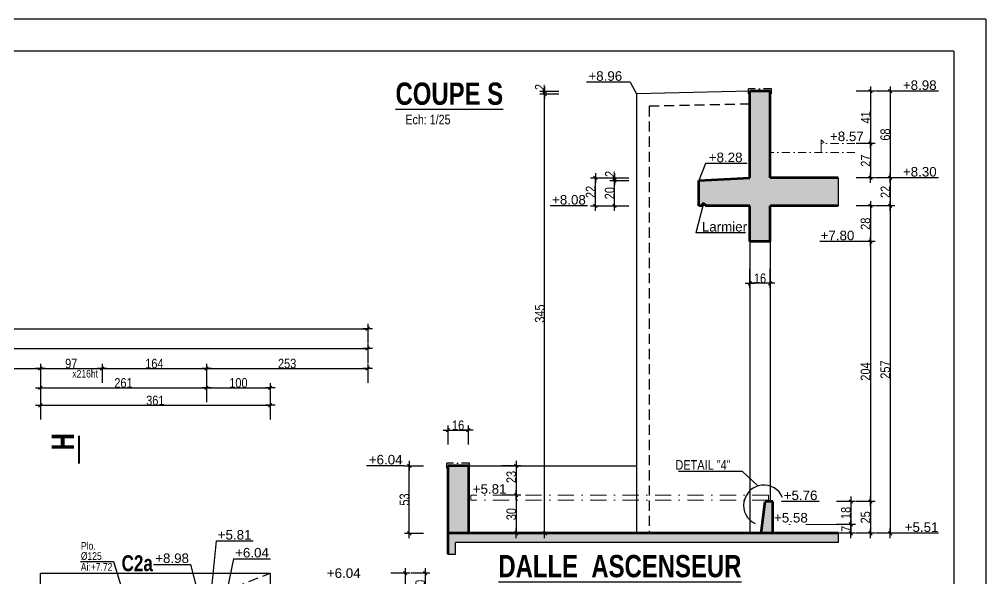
# Model space of a CAD drawing. Header units: millimetres. Extents: x 7120 to 15038, y -9128 to -4928.
# Drawn here: x 13521 to 15038, y -5806 to -4928 of the extents above; entities that cross this region are included whole.
import ezdxf
from ezdxf.enums import TextEntityAlignment as Align

# ---------------------------------------------------------------- set-up
doc = ezdxf.new("R2010")
doc.units = ezdxf.units.MM
for name, pattern in [('CACHE2', [4.7625, 3.175, -1.5875]), ('TIRETPT2', [12.7, 6.35, -3.175, 0, -3.175]), ('TIRETPTX2', [50.8, 25.4, -12.7, 0, -12.7])]:
    doc.linetypes.add(name, pattern=pattern)
for name, color, linetype in [('01_Cad_2', 5, 'Continuous'), ('01_cote_gen', 4, 'Continuous'), ('01_linteaux', 2, 'Continuous'), ('01_poch_BN', 9, 'Continuous'), ('01_resv', 32, 'Continuous'), ('01_texte', 230, 'Continuous'), ('AA_COTES', 2, 'Continuous')]:
    doc.layers.add(name, color=color, linetype=linetype)
doc.layers.add('01_murs_coup', color=5, linetype='Continuous', lineweight=60)
doc.layers.add('01_tram_axes', color=2, linetype='TIRETPTX2', lineweight=9)
doc.styles.add('ARIAL', font='arial.ttf')
doc.styles.add('Arial Narrow', font='ARIALN.TTF')
doc.styles.add('impact', font='impact.ttf')
doc.styles.add('MATTE_TXT', font='arial.ttf')
doc.styles.add('STYLE2', font='ARIALN.TTF')
doc.dimstyles.new('JB25', dxfattribs={"dimscale": 0.1, "dimtxt": 150, "dimasz": 15, "dimexe": 0.1, "dimexo": 0.1, "dimgap": 0.09, "dimtad": 1, "dimdec": 1, "dimlfac": 0.5, "dimdsep": 46, "dimtxsty": 'STYLE2', "dimblk1": 'BOND_G', "dimblk2": 'BOND_D', "dimsah": 1, "dimcen": 1.5, "dimdle": 0.01, "dimse1": 1, "dimse2": 1, "dimclrd": 4, "dimclre": 2, "dimclrt": 6, "dimazin": 2, "dimtfac": 2.333333, "dimtdec": 1, "dimtix": 1, "dimtmove": 2, "dimatfit": 3, "dimldrblk": 'BOND_G', "dimfxl": 1, "dimtolj": 1, "dimtzin": 0, "dimarcsym": 0})
doc.dimstyles.new('JB50', dxfattribs={"dimscale": 0.1, "dimtxt": 150, "dimasz": 15, "dimexe": 0.1, "dimexo": 0.1, "dimgap": 0.09, "dimtad": 1, "dimdec": 1, "dimdsep": 46, "dimtxsty": 'STYLE2', "dimblk1": 'BOND_G', "dimblk2": 'BOND_D', "dimsah": 1, "dimcen": 1.5, "dimdle": 0.01, "dimse1": 1, "dimse2": 1, "dimclrd": 4, "dimclre": 2, "dimclrt": 6, "dimazin": 2, "dimtfac": 2.333333, "dimtdec": 1, "dimtix": 1, "dimtmove": 2, "dimatfit": 3, "dimldrblk": 'BOND_G', "dimfxl": 1, "dimtolj": 1, "dimtzin": 0, "dimarcsym": 0})

# ---------------------------------------------------------------- blocks, each defined once
blk = doc.blocks.new('BOND_G')
at = {"layer": 'AA_COTES', "color": 0}
for p, q in [((0, -5), (0, 15)), ((5, 0), (-5, 0)), ((1.8, 1.8), (-1.8, -1.8))]:
    blk.add_line(p, q, dxfattribs=at)
blk = doc.blocks.new('BOND_D')
at = {"layer": 'AA_COTES', "color": 0}
for p, q in [((5, 0), (-5, 0)), ((-1.8, -1.8), (1.8, 1.8)), ((0, 5), (0, -15))]:
    blk.add_line(p, q, dxfattribs=at)
blk = doc.blocks.new('*D90')
at = {"layer": '01_cote_gen', "color": 4, "lineweight": -2, "transparency": 16777216}
blk.add_line((11518.1, -5413.3), (14066.1, -5413.3), dxfattribs=at)
at = {"layer": 'DEFPOINTS', "color": 0}
for p in [(11516.6, -5391.2), (14067.6, -5413.3), (14067.6, -5467)]:
    blk.add_point(p, dxfattribs=at)
at = {"layer": '01_cote_gen', "color": 4, "lineweight": -2, "transparency": 16777216, "xscale": 1.5, "yscale": 1.5, "zscale": 1.5, "rotation": 180}
blk.add_blockref('BOND_G', (11516.6, -5413.3), dxfattribs=at)
at = {"layer": '01_cote_gen', "color": 4, "lineweight": -2, "transparency": 16777216, "xscale": 1.5, "yscale": 1.5, "zscale": 1.5}
blk.add_blockref('BOND_D', (14067.6, -5413.3), dxfattribs=at)
at = {"layer": '01_cote_gen', "color": 6, "transparency": 16777216, "insert": (12792.1, -5405.6), "char_height": 15, "attachment_point": 5, "style": 'STYLE2'}
blk.add_mtext('\\A1;2551', dxfattribs=at)
blk = doc.blocks.new('*D96')
at = {"layer": '01_cote_gen', "color": 4, "lineweight": -2, "transparency": 16777216}
blk.add_line((13394.1, -5475.8), (13552.1, -5475.8), dxfattribs=at)
at = {"layer": 'DEFPOINTS', "color": 0}
for p in [(13553.6, -5475.8), (13392.6, -5498.3), (13553.6, -5498.3)]:
    blk.add_point(p, dxfattribs=at)
at = {"layer": '01_cote_gen', "color": 4, "lineweight": -2, "transparency": 16777216, "xscale": 1.5, "yscale": 1.5, "zscale": 1.5, "rotation": 180}
blk.add_blockref('BOND_G', (13392.6, -5475.8), dxfattribs=at)
at = {"layer": '01_cote_gen', "color": 4, "lineweight": -2, "transparency": 16777216, "xscale": 1.5, "yscale": 1.5, "zscale": 1.5}
blk.add_blockref('BOND_D', (13553.6, -5475.8), dxfattribs=at)
at = {"layer": '01_cote_gen', "color": 6, "transparency": 16777216, "insert": (13473.1, -5468.1), "char_height": 15, "attachment_point": 5, "style": 'STYLE2'}
blk.add_mtext('\\A1;161', dxfattribs=at)
blk = doc.blocks.new('*D97')
at = {"layer": '01_cote_gen', "color": 4, "lineweight": -2, "transparency": 16777216}
blk.add_line((13555.1, -5475.8), (13649.1, -5475.8), dxfattribs=at)
at = {"layer": 'DEFPOINTS', "color": 0}
for p in [(13650.6, -5475.8), (13553.6, -5483.3), (13650.6, -5483.3)]:
    blk.add_point(p, dxfattribs=at)
at = {"layer": '01_cote_gen', "color": 4, "lineweight": -2, "transparency": 16777216, "xscale": 1.5, "yscale": 1.5, "zscale": 1.5, "rotation": 180}
blk.add_blockref('BOND_G', (13553.6, -5475.8), dxfattribs=at)
at = {"layer": '01_cote_gen', "color": 4, "lineweight": -2, "transparency": 16777216, "xscale": 1.5, "yscale": 1.5, "zscale": 1.5}
blk.add_blockref('BOND_D', (13650.6, -5475.8), dxfattribs=at)
at = {"layer": '01_cote_gen', "color": 6, "transparency": 16777216, "insert": (13602.1, -5468.1), "char_height": 15, "attachment_point": 5, "style": 'STYLE2'}
blk.add_mtext('\\A1;97', dxfattribs=at)
blk = doc.blocks.new('*D205')
at = {"layer": '01_cote_gen', "color": 4, "lineweight": -2, "transparency": 16777216}
blk.add_line((13652.1, -5475.8), (13813.1, -5475.8), dxfattribs=at)
at = {"layer": 'DEFPOINTS', "color": 0}
for p in [(13814.6, -5475.8), (13650.6, -5868.2), (13814.6, -6467.2)]:
    blk.add_point(p, dxfattribs=at)
at = {"layer": '01_cote_gen', "color": 4, "lineweight": -2, "transparency": 16777216, "xscale": 1.5, "yscale": 1.5, "zscale": 1.5, "rotation": 180}
blk.add_blockref('BOND_G', (13650.6, -5475.8), dxfattribs=at)
at = {"layer": '01_cote_gen', "color": 4, "lineweight": -2, "transparency": 16777216, "xscale": 1.5, "yscale": 1.5, "zscale": 1.5}
blk.add_blockref('BOND_D', (13814.6, -5475.8), dxfattribs=at)
at = {"layer": '01_cote_gen', "color": 6, "transparency": 16777216, "insert": (13732.6, -5468.1), "char_height": 15, "attachment_point": 5, "style": 'STYLE2'}
blk.add_mtext('\\A1;164', dxfattribs=at)
blk = doc.blocks.new('*D206')
at = {"layer": '01_cote_gen', "color": 4, "lineweight": -2, "transparency": 16777216}
blk.add_line((13816.1, -5475.8), (14066.1, -5475.8), dxfattribs=at)
at = {"layer": 'DEFPOINTS', "color": 0}
for p in [(14067.6, -5467), (14067.6, -5475.8), (13814.6, -5498.3)]:
    blk.add_point(p, dxfattribs=at)
at = {"layer": '01_cote_gen', "color": 4, "lineweight": -2, "transparency": 16777216, "xscale": 1.5, "yscale": 1.5, "zscale": 1.5, "rotation": 180}
blk.add_blockref('BOND_G', (13814.6, -5475.8), dxfattribs=at)
at = {"layer": '01_cote_gen', "color": 4, "lineweight": -2, "transparency": 16777216, "xscale": 1.5, "yscale": 1.5, "zscale": 1.5}
blk.add_blockref('BOND_D', (14067.6, -5475.8), dxfattribs=at)
at = {"layer": '01_cote_gen', "color": 6, "transparency": 16777216, "insert": (13941.1, -5468.1), "char_height": 15, "attachment_point": 5, "style": 'STYLE2'}
blk.add_mtext('\\A1;253', dxfattribs=at)
blk = doc.blocks.new('*D250')
at = {"layer": '01_cote_gen', "color": 4, "lineweight": -2, "transparency": 16777216}
blk.add_line((14157.7, -5798.5), (14157.7, -5835.5), dxfattribs=at)
at = {"layer": 'DEFPOINTS', "color": 0}
for p in [(13914.6, -5797), (13914.6, -5837), (14157.7, -5837)]:
    blk.add_point(p, dxfattribs=at)
at = {"layer": '01_cote_gen', "color": 4, "lineweight": -2, "transparency": 16777216, "xscale": 1.5, "yscale": 1.5, "zscale": 1.5}
for name, p, rotation in [('BOND_G', (14157.7, -5797), 90), ('BOND_D', (14157.7, -5837), 270)]:
    blk.add_blockref(name, p, dxfattribs=dict(at, rotation=rotation))
at = {"layer": '01_cote_gen', "color": 6, "transparency": 16777216, "insert": (14150, -5817), "char_height": 15, "attachment_point": 5, "rotation": 90, "style": 'STYLE2'}
blk.add_mtext('\\A1;40', dxfattribs=at)
blk = doc.blocks.new('*D251')
at = {"layer": '01_cote_gen', "color": 4, "lineweight": -2, "transparency": 16777216}
blk.add_line((14126.4, -5798.5), (14126.4, -6434.5), dxfattribs=at)
at = {"layer": 'DEFPOINTS', "color": 0}
for p in [(13914.6, -5797), (13914.6, -6436), (14126.4, -6436)]:
    blk.add_point(p, dxfattribs=at)
at = {"layer": '01_cote_gen', "color": 4, "lineweight": -2, "transparency": 16777216, "xscale": 1.5, "yscale": 1.5, "zscale": 1.5}
for name, p, rotation in [('BOND_G', (14126.4, -5797), 90), ('BOND_D', (14126.4, -6436), 270)]:
    blk.add_blockref(name, p, dxfattribs=dict(at, rotation=rotation))
at = {"layer": '01_cote_gen', "color": 6, "transparency": 16777216, "insert": (14118.7, -6116.5), "char_height": 15, "attachment_point": 5, "rotation": 90, "style": 'STYLE2'}
blk.add_mtext('\\A1;639', dxfattribs=at)
blk = doc.blocks.new('*D258')
at = {"layer": '01_cote_gen', "color": 4, "lineweight": -2, "transparency": 16777216}
blk.add_line((11172.1, -5444.3), (14066.1, -5444.3), dxfattribs=at)
at = {"layer": 'DEFPOINTS', "color": 0}
for p in [(14067.6, -5444.3), (14067.6, -5444.3), (11170.6, -5460.4)]:
    blk.add_point(p, dxfattribs=at)
at = {"layer": '01_cote_gen', "color": 4, "lineweight": -2, "transparency": 16777216, "xscale": 1.5, "yscale": 1.5, "zscale": 1.5, "rotation": 180}
blk.add_blockref('BOND_G', (11170.6, -5444.3), dxfattribs=at)
at = {"layer": '01_cote_gen', "color": 4, "lineweight": -2, "transparency": 16777216, "xscale": 1.5, "yscale": 1.5, "zscale": 1.5}
blk.add_blockref('BOND_D', (14067.6, -5444.3), dxfattribs=at)
at = {"layer": '01_cote_gen', "color": 6, "transparency": 16777216, "insert": (12619.1, -5436.7), "char_height": 15, "attachment_point": 5, "style": 'STYLE2'}
blk.add_mtext('\\A1;2897', dxfattribs=at)
blk = doc.blocks.new('*D259')
at = {"layer": '01_cote_gen', "color": 4, "lineweight": -2, "transparency": 16777216}
blk.add_line((13816.1, -5506.2), (13913.1, -5506.2), dxfattribs=at)
at = {"layer": 'DEFPOINTS', "color": 0}
for p in [(13914.6, -5506.2), (13914.6, -5797), (13814.6, -5837)]:
    blk.add_point(p, dxfattribs=at)
at = {"layer": '01_cote_gen', "color": 4, "lineweight": -2, "transparency": 16777216, "xscale": 1.5, "yscale": 1.5, "zscale": 1.5, "rotation": 180}
blk.add_blockref('BOND_G', (13814.6, -5506.2), dxfattribs=at)
at = {"layer": '01_cote_gen', "color": 4, "lineweight": -2, "transparency": 16777216, "xscale": 1.5, "yscale": 1.5, "zscale": 1.5}
blk.add_blockref('BOND_D', (13914.6, -5506.2), dxfattribs=at)
at = {"layer": '01_cote_gen', "color": 6, "transparency": 16777216, "insert": (13864.6, -5498.5), "char_height": 15, "attachment_point": 5, "style": 'STYLE2'}
blk.add_mtext('\\A1;100', dxfattribs=at)
blk = doc.blocks.new('*D260')
at = {"layer": '01_cote_gen', "color": 4, "lineweight": -2, "transparency": 16777216}
blk.add_line((13555.1, -5506.2), (13813.1, -5506.2), dxfattribs=at)
at = {"layer": 'DEFPOINTS', "color": 0}
for p in [(13814.6, -5506.2), (13553.6, -5797), (13814.6, -5837)]:
    blk.add_point(p, dxfattribs=at)
at = {"layer": '01_cote_gen', "color": 4, "lineweight": -2, "transparency": 16777216, "xscale": 1.5, "yscale": 1.5, "zscale": 1.5, "rotation": 180}
blk.add_blockref('BOND_G', (13553.6, -5506.2), dxfattribs=at)
at = {"layer": '01_cote_gen', "color": 4, "lineweight": -2, "transparency": 16777216, "xscale": 1.5, "yscale": 1.5, "zscale": 1.5}
blk.add_blockref('BOND_D', (13814.6, -5506.2), dxfattribs=at)
at = {"layer": '01_cote_gen', "color": 6, "transparency": 16777216, "insert": (13684.1, -5498.5), "char_height": 15, "attachment_point": 5, "style": 'STYLE2'}
blk.add_mtext('\\A1;261', dxfattribs=at)
blk = doc.blocks.new('*D261')
at = {"layer": '01_cote_gen', "color": 4, "lineweight": -2, "transparency": 16777216}
blk.add_line((13555.1, -5533.6), (13913.1, -5533.6), dxfattribs=at)
at = {"layer": 'DEFPOINTS', "color": 0}
for p in [(13553.6, -5528.7), (13914.6, -5528.7), (13914.6, -5533.6)]:
    blk.add_point(p, dxfattribs=at)
at = {"layer": '01_cote_gen', "color": 4, "lineweight": -2, "transparency": 16777216, "xscale": 1.5, "yscale": 1.5, "zscale": 1.5, "rotation": 180}
blk.add_blockref('BOND_G', (13553.6, -5533.6), dxfattribs=at)
at = {"layer": '01_cote_gen', "color": 4, "lineweight": -2, "transparency": 16777216, "xscale": 1.5, "yscale": 1.5, "zscale": 1.5}
blk.add_blockref('BOND_D', (13914.6, -5533.6), dxfattribs=at)
at = {"layer": '01_cote_gen', "color": 6, "transparency": 16777216, "insert": (13734.1, -5526), "char_height": 15, "attachment_point": 5, "style": 'STYLE2'}
blk.add_mtext('\\A1;361', dxfattribs=at)
blk = doc.blocks.new('*D498')
at = {"layer": '01_cote_gen', "color": 4, "lineweight": -2, "transparency": 16777216}
blk.add_line((14698.1, -5342), (14669.1, -5342), dxfattribs=at)
at = {"layer": 'DEFPOINTS', "color": 0}
for p in [(14667.6, -5342), (14667.6, -5347.9), (14699.6, -5347.9)]:
    blk.add_point(p, dxfattribs=at)
at = {"layer": '01_cote_gen', "color": 4, "lineweight": -2, "transparency": 16777216, "xscale": 1.5, "yscale": 1.5, "zscale": 1.5, "rotation": 180}
blk.add_blockref('BOND_D', (14667.6, -5342), dxfattribs=at)
at = {"layer": '01_cote_gen', "color": 4, "lineweight": -2, "transparency": 16777216, "xscale": 1.5, "yscale": 1.5, "zscale": 1.5}
blk.add_blockref('BOND_G', (14699.6, -5342), dxfattribs=at)
at = {"layer": '01_cote_gen', "color": 6, "transparency": 16777216, "insert": (14683.6, -5334.3), "char_height": 15, "attachment_point": 5, "style": 'STYLE2'}
blk.add_mtext('\\A1;16', dxfattribs=at)
blk = doc.blocks.new('*D492')
at = {"layer": '01_cote_gen', "color": 4, "lineweight": -2, "transparency": 16777216}
blk.add_line((14425.1, -5219), (14425.1, -5178), dxfattribs=at)
at = {"layer": 'DEFPOINTS', "color": 0}
for p in [(14425.1, -5176.5), (14539.5, -5176.5), (14539.5, -5220.5)]:
    blk.add_point(p, dxfattribs=at)
at = {"layer": '01_cote_gen', "color": 4, "lineweight": -2, "transparency": 16777216, "xscale": 1.5, "yscale": 1.5, "zscale": 1.5}
for name, p, rotation in [('BOND_D', (14425.1, -5176.5), 90), ('BOND_G', (14425.1, -5220.5), 270)]:
    blk.add_blockref(name, p, dxfattribs=dict(at, rotation=rotation))
at = {"layer": '01_cote_gen', "color": 6, "transparency": 16777216, "insert": (14417.6, -5198.5), "char_height": 15, "attachment_point": 5, "rotation": 90, "style": 'STYLE2'}
blk.add_mtext('\\A1;22', dxfattribs=at)
blk = doc.blocks.new('*D493')
at = {"layer": '01_cote_gen', "color": 4, "lineweight": -2, "transparency": 16777216}
blk.add_line((14455.3, -5219), (14455.3, -5182), dxfattribs=at)
at = {"layer": 'DEFPOINTS', "color": 0}
for p in [(14455.3, -5180.5), (14495, -5180.5), (14495, -5220.5)]:
    blk.add_point(p, dxfattribs=at)
at = {"layer": '01_cote_gen', "color": 4, "lineweight": -2, "transparency": 16777216, "xscale": 1.5, "yscale": 1.5, "zscale": 1.5}
for name, p, rotation in [('BOND_D', (14455.3, -5180.5), 90), ('BOND_G', (14455.3, -5220.5), 270)]:
    blk.add_blockref(name, p, dxfattribs=dict(at, rotation=rotation))
at = {"layer": '01_cote_gen', "color": 6, "transparency": 16777216, "insert": (14447.6, -5200.5), "char_height": 15, "attachment_point": 5, "rotation": 90, "style": 'STYLE2'}
blk.add_mtext('\\A1;20', dxfattribs=at)
blk = doc.blocks.new('*D505')
at = {"layer": '01_cote_gen', "color": 4, "lineweight": -2, "transparency": 16777216}
blk.add_line((14455.3, -5179), (14455.3, -5178), dxfattribs=at)
at = {"layer": 'DEFPOINTS', "color": 0}
for p in [(14455.3, -5176.5), (14490.3, -5180.5), (14534.8, -5176.5)]:
    blk.add_point(p, dxfattribs=at)
at = {"layer": '01_cote_gen', "color": 4, "lineweight": -2, "transparency": 16777216, "xscale": 1.5, "yscale": 1.5, "zscale": 1.5}
for name, p, rotation in [('BOND_D', (14455.3, -5176.5), 90), ('BOND_G', (14455.3, -5180.5), 270)]:
    blk.add_blockref(name, p, dxfattribs=dict(at, rotation=rotation))
at = {"layer": '01_cote_gen', "color": 6, "transparency": 16777216, "insert": (14447.7, -5170.2), "char_height": 15, "attachment_point": 5, "rotation": 90, "style": 'STYLE2'}
blk.add_mtext('\\A1;2', dxfattribs=at)
blk = doc.blocks.new('*D506')
at = {"layer": '01_cote_gen', "color": 4, "lineweight": -2, "transparency": 16777216}
blk.add_line((14195.1, -5572.7), (14224.1, -5572.7), dxfattribs=at)
at = {"layer": 'DEFPOINTS', "color": 0}
for p in [(14225.6, -5572.7), (14193.6, -5628.5), (14225.6, -5628.5)]:
    blk.add_point(p, dxfattribs=at)
at = {"layer": '01_cote_gen', "color": 4, "lineweight": -2, "transparency": 16777216, "xscale": 1.5, "yscale": 1.5, "zscale": 1.5, "rotation": 180}
blk.add_blockref('BOND_G', (14193.6, -5572.7), dxfattribs=at)
at = {"layer": '01_cote_gen', "color": 4, "lineweight": -2, "transparency": 16777216, "xscale": 1.5, "yscale": 1.5, "zscale": 1.5}
blk.add_blockref('BOND_D', (14225.6, -5572.7), dxfattribs=at)
at = {"layer": '01_cote_gen', "color": 6, "transparency": 16777216, "insert": (14209.6, -5565), "char_height": 15, "attachment_point": 5, "style": 'STYLE2'}
blk.add_mtext('\\A1;16', dxfattribs=at)
blk = doc.blocks.new('*D507')
at = {"layer": '01_cote_gen', "color": 4, "lineweight": -2, "transparency": 16777216}
blk.add_line((14132.9, -5733), (14132.9, -5630), dxfattribs=at)
at = {"layer": 'DEFPOINTS', "color": 0}
for p in [(14132.9, -5628.5), (14202.3, -5628.5), (14193.6, -5734.5)]:
    blk.add_point(p, dxfattribs=at)
at = {"layer": '01_cote_gen', "color": 4, "lineweight": -2, "transparency": 16777216, "xscale": 1.5, "yscale": 1.5, "zscale": 1.5}
for name, p, rotation in [('BOND_D', (14132.9, -5628.5), 90), ('BOND_G', (14132.9, -5734.5), 270)]:
    blk.add_blockref(name, p, dxfattribs=dict(at, rotation=rotation))
at = {"layer": '01_cote_gen', "color": 6, "transparency": 16777216, "insert": (14125.3, -5681.5), "char_height": 15, "attachment_point": 5, "rotation": 90, "style": 'STYLE2'}
blk.add_mtext('\\A1;53', dxfattribs=at)
blk = doc.blocks.new('*D508')
at = {"layer": '01_cote_gen', "color": 4, "lineweight": -2, "transparency": 16777216}
blk.add_line((14300.8, -5630), (14300.8, -5673), dxfattribs=at)
at = {"layer": 'DEFPOINTS', "color": 0}
for p in [(14203.9, -5628.5), (14300.8, -5674.5), (14312.9, -5674.5)]:
    blk.add_point(p, dxfattribs=at)
at = {"layer": '01_cote_gen', "color": 4, "lineweight": -2, "transparency": 16777216, "xscale": 1.5, "yscale": 1.5, "zscale": 1.5}
for name, p, rotation in [('BOND_G', (14300.8, -5628.5), 90), ('BOND_D', (14300.8, -5674.5), 270)]:
    blk.add_blockref(name, p, dxfattribs=dict(at, rotation=rotation))
at = {"layer": '01_cote_gen', "color": 6, "transparency": 16777216, "insert": (14293.1, -5646.1), "char_height": 15, "attachment_point": 5, "rotation": 90, "style": 'STYLE2'}
blk.add_mtext('\\A1;23', dxfattribs=at)
blk = doc.blocks.new('*D509')
at = {"layer": '01_cote_gen', "color": 4, "lineweight": -2, "transparency": 16777216}
blk.add_line((14300.8, -5676), (14300.8, -5733), dxfattribs=at)
at = {"layer": 'DEFPOINTS', "color": 0}
for p in [(14288.3, -5674.5), (14288.3, -5734.5), (14300.8, -5734.5)]:
    blk.add_point(p, dxfattribs=at)
at = {"layer": '01_cote_gen', "color": 4, "lineweight": -2, "transparency": 16777216, "xscale": 1.5, "yscale": 1.5, "zscale": 1.5}
for name, p, rotation in [('BOND_G', (14300.8, -5674.5), 90), ('BOND_D', (14300.8, -5734.5), 270)]:
    blk.add_blockref(name, p, dxfattribs=dict(at, rotation=rotation))
at = {"layer": '01_cote_gen', "color": 6, "transparency": 16777216, "insert": (14293.1, -5704.5), "char_height": 15, "attachment_point": 5, "rotation": 90, "style": 'STYLE2'}
blk.add_mtext('\\A1;30', dxfattribs=at)
blk = doc.blocks.new('*D499')
at = {"layer": '01_cote_gen', "color": 4, "lineweight": -2, "transparency": 16777216}
blk.add_line((14857, -5042), (14857, -5121), dxfattribs=at)
at = {"layer": 'DEFPOINTS', "color": 0}
for p in [(14711.2, -5040.5), (14727.2, -5122.5), (14857, -5122.5)]:
    blk.add_point(p, dxfattribs=at)
at = {"layer": '01_cote_gen', "color": 4, "lineweight": -2, "transparency": 16777216, "xscale": 1.5, "yscale": 1.5, "zscale": 1.5}
for name, p, rotation in [('BOND_G', (14857, -5040.5), 90), ('BOND_D', (14857, -5122.5), 270)]:
    blk.add_blockref(name, p, dxfattribs=dict(at, rotation=rotation))
at = {"layer": '01_cote_gen', "color": 6, "transparency": 16777216, "insert": (14849.5, -5081.5), "char_height": 15, "attachment_point": 5, "rotation": 90, "style": 'STYLE2'}
blk.add_mtext('\\A1;41', dxfattribs=at)
blk = doc.blocks.new('*D500')
at = {"layer": '01_cote_gen', "color": 4, "lineweight": -2, "transparency": 16777216}
blk.add_line((14857, -5124), (14857, -5175), dxfattribs=at)
at = {"layer": 'DEFPOINTS', "color": 0}
for p in [(14849.5, -5122.5), (14821, -5176.5), (14857, -5176.5)]:
    blk.add_point(p, dxfattribs=at)
at = {"layer": '01_cote_gen', "color": 4, "lineweight": -2, "transparency": 16777216, "xscale": 1.5, "yscale": 1.5, "zscale": 1.5}
for name, p, rotation in [('BOND_G', (14857, -5122.5), 90), ('BOND_D', (14857, -5176.5), 270)]:
    blk.add_blockref(name, p, dxfattribs=dict(at, rotation=rotation))
at = {"layer": '01_cote_gen', "color": 6, "transparency": 16777216, "insert": (14849.5, -5149.5), "char_height": 15, "attachment_point": 5, "rotation": 90, "style": 'STYLE2'}
blk.add_mtext('\\A1;27', dxfattribs=at)
blk = doc.blocks.new('*D501')
at = {"layer": '01_cote_gen', "color": 4, "lineweight": -2, "transparency": 16777216}
blk.add_line((14857, -5222), (14857, -5275), dxfattribs=at)
at = {"layer": 'DEFPOINTS', "color": 0}
for p in [(14799.2, -5220.5), (14727.2, -5276.5), (14857, -5276.5)]:
    blk.add_point(p, dxfattribs=at)
at = {"layer": '01_cote_gen', "color": 4, "lineweight": -2, "transparency": 16777216, "xscale": 1.5, "yscale": 1.5, "zscale": 1.5}
for name, p, rotation in [('BOND_G', (14857, -5220.5), 90), ('BOND_D', (14857, -5276.5), 270)]:
    blk.add_blockref(name, p, dxfattribs=dict(at, rotation=rotation))
at = {"layer": '01_cote_gen', "color": 6, "transparency": 16777216, "insert": (14849.3, -5248.5), "char_height": 15, "attachment_point": 5, "rotation": 90, "style": 'STYLE2'}
blk.add_mtext('\\A1;28', dxfattribs=at)
blk = doc.blocks.new('*D502')
at = {"layer": '01_cote_gen', "color": 4, "lineweight": -2, "transparency": 16777216}
blk.add_line((14857, -5278), (14857, -5683), dxfattribs=at)
at = {"layer": 'DEFPOINTS', "color": 0}
for p in [(14727.2, -5276.5), (14804.2, -5684.5), (14857, -5684.5)]:
    blk.add_point(p, dxfattribs=at)
at = {"layer": '01_cote_gen', "color": 4, "lineweight": -2, "transparency": 16777216, "xscale": 1.5, "yscale": 1.5, "zscale": 1.5}
for name, p, rotation in [('BOND_G', (14857, -5276.5), 90), ('BOND_D', (14857, -5684.5), 270)]:
    blk.add_blockref(name, p, dxfattribs=dict(at, rotation=rotation))
at = {"layer": '01_cote_gen', "color": 6, "transparency": 16777216, "insert": (14849.3, -5480.5), "char_height": 15, "attachment_point": 5, "rotation": 90, "style": 'STYLE2'}
blk.add_mtext('\\A1;204', dxfattribs=at)
blk = doc.blocks.new('*D503')
at = {"layer": '01_cote_gen', "color": 4, "lineweight": -2, "transparency": 16777216}
blk.add_line((14826.2, -5686), (14826.2, -5719), dxfattribs=at)
at = {"layer": 'DEFPOINTS', "color": 0}
for p in [(14804.2, -5684.5), (14811.5, -5720.5), (14826.2, -5720.5)]:
    blk.add_point(p, dxfattribs=at)
at = {"layer": '01_cote_gen', "color": 4, "lineweight": -2, "transparency": 16777216, "xscale": 1.5, "yscale": 1.5, "zscale": 1.5}
for name, p, rotation in [('BOND_G', (14826.2, -5684.5), 90), ('BOND_D', (14826.2, -5720.5), 270)]:
    blk.add_blockref(name, p, dxfattribs=dict(at, rotation=rotation))
at = {"layer": '01_cote_gen', "color": 6, "transparency": 16777216, "insert": (14818.5, -5702.5), "char_height": 15, "attachment_point": 5, "rotation": 90, "style": 'STYLE2'}
blk.add_mtext('\\A1;18', dxfattribs=at)
blk = doc.blocks.new('*D504')
at = {"layer": '01_cote_gen', "color": 4, "lineweight": -2, "transparency": 16777216}
blk.add_line((14826.2, -5722), (14826.2, -5733), dxfattribs=at)
at = {"layer": 'DEFPOINTS', "color": 0}
for p in [(14817.2, -5720.5), (14817.2, -5734.5), (14826.2, -5734.5)]:
    blk.add_point(p, dxfattribs=at)
at = {"layer": '01_cote_gen', "color": 4, "lineweight": -2, "transparency": 16777216, "xscale": 1.5, "yscale": 1.5, "zscale": 1.5}
for name, p, rotation in [('BOND_G', (14826.2, -5720.5), 90), ('BOND_D', (14826.2, -5734.5), 270)]:
    blk.add_blockref(name, p, dxfattribs=dict(at, rotation=rotation))
at = {"layer": '01_cote_gen', "color": 6, "transparency": 16777216, "insert": (14818.7, -5727.5), "char_height": 15, "attachment_point": 5, "rotation": 90, "style": 'STYLE2'}
blk.add_mtext('\\A1;7', dxfattribs=at)
blk = doc.blocks.new('*D494')
at = {"layer": '01_cote_gen', "color": 4, "lineweight": -2, "transparency": 16777216}
blk.add_line((14857, -5686), (14857, -5733), dxfattribs=at)
at = {"layer": 'DEFPOINTS', "color": 0}
for p in [(14842.4, -5684.5), (14833.7, -5734.5), (14857, -5734.5)]:
    blk.add_point(p, dxfattribs=at)
at = {"layer": '01_cote_gen', "color": 4, "lineweight": -2, "transparency": 16777216, "xscale": 1.5, "yscale": 1.5, "zscale": 1.5}
for name, p, rotation in [('BOND_G', (14857, -5684.5), 90), ('BOND_D', (14857, -5734.5), 270)]:
    blk.add_blockref(name, p, dxfattribs=dict(at, rotation=rotation))
at = {"layer": '01_cote_gen', "color": 6, "transparency": 16777216, "insert": (14849.3, -5709.5), "char_height": 15, "attachment_point": 5, "rotation": 90, "style": 'STYLE2'}
blk.add_mtext('\\A1;25', dxfattribs=at)
blk = doc.blocks.new('*D495')
at = {"layer": '01_cote_gen', "color": 4, "lineweight": -2, "transparency": 16777216}
blk.add_line((14888, -5042), (14888, -5175), dxfattribs=at)
at = {"layer": 'DEFPOINTS', "color": 0}
for p in [(14864.5, -5040.5), (14864.5, -5176.5), (14888, -5176.5)]:
    blk.add_point(p, dxfattribs=at)
at = {"layer": '01_cote_gen', "color": 4, "lineweight": -2, "transparency": 16777216, "xscale": 1.5, "yscale": 1.5, "zscale": 1.5}
for name, p, rotation in [('BOND_G', (14888, -5040.5), 90), ('BOND_D', (14888, -5176.5), 270)]:
    blk.add_blockref(name, p, dxfattribs=dict(at, rotation=rotation))
at = {"layer": '01_cote_gen', "color": 6, "transparency": 16777216, "insert": (14880.3, -5108.5), "char_height": 15, "attachment_point": 5, "rotation": 90, "style": 'STYLE2'}
blk.add_mtext('\\A1;68', dxfattribs=at)
blk = doc.blocks.new('*D496')
at = {"layer": '01_cote_gen', "color": 4, "lineweight": -2, "transparency": 16777216}
blk.add_line((14888, -5178), (14888, -5219), dxfattribs=at)
at = {"layer": 'DEFPOINTS', "color": 0}
for p in [(14880.5, -5176.5), (14864.5, -5220.5), (14888, -5220.5)]:
    blk.add_point(p, dxfattribs=at)
at = {"layer": '01_cote_gen', "color": 4, "lineweight": -2, "transparency": 16777216, "xscale": 1.5, "yscale": 1.5, "zscale": 1.5}
for name, p, rotation in [('BOND_G', (14888, -5176.5), 90), ('BOND_D', (14888, -5220.5), 270)]:
    blk.add_blockref(name, p, dxfattribs=dict(at, rotation=rotation))
at = {"layer": '01_cote_gen', "color": 6, "transparency": 16777216, "insert": (14880.5, -5198.5), "char_height": 15, "attachment_point": 5, "rotation": 90, "style": 'STYLE2'}
blk.add_mtext('\\A1;22', dxfattribs=at)
blk = doc.blocks.new('*D497')
at = {"layer": '01_cote_gen', "color": 4, "lineweight": -2, "transparency": 16777216}
blk.add_line((14888, -5222), (14888, -5733), dxfattribs=at)
at = {"layer": 'DEFPOINTS', "color": 0}
for p in [(14865.5, -5220.5), (14865.5, -5734.5), (14888, -5734.5)]:
    blk.add_point(p, dxfattribs=at)
at = {"layer": '01_cote_gen', "color": 4, "lineweight": -2, "transparency": 16777216, "xscale": 1.5, "yscale": 1.5, "zscale": 1.5}
for name, p, rotation in [('BOND_G', (14888, -5220.5), 90), ('BOND_D', (14888, -5734.5), 270)]:
    blk.add_blockref(name, p, dxfattribs=dict(at, rotation=rotation))
at = {"layer": '01_cote_gen', "color": 6, "transparency": 16777216, "insert": (14880.3, -5477.5), "char_height": 15, "attachment_point": 5, "rotation": 90, "style": 'STYLE2'}
blk.add_mtext('\\A1;257', dxfattribs=at)
blk = doc.blocks.new('*D518')
at = {"layer": '01_cote_gen', "color": 4, "lineweight": -2, "transparency": 16777216}
blk.add_line((14345.4, -5733), (14345.4, -5046), dxfattribs=at)
at = {"layer": 'DEFPOINTS', "color": 0}
for p in [(14345.4, -5044.5), (14489.6, -5044.5), (14489.6, -5734.5)]:
    blk.add_point(p, dxfattribs=at)
at = {"layer": '01_cote_gen', "color": 4, "lineweight": -2, "transparency": 16777216, "xscale": 1.5, "yscale": 1.5, "zscale": 1.5}
for name, p, rotation in [('BOND_D', (14345.4, -5044.5), 90), ('BOND_G', (14345.4, -5734.5), 270)]:
    blk.add_blockref(name, p, dxfattribs=dict(at, rotation=rotation))
at = {"layer": '01_cote_gen', "color": 6, "transparency": 16777216, "insert": (14337.8, -5389.5), "char_height": 15, "attachment_point": 5, "rotation": 90, "style": 'STYLE2'}
blk.add_mtext('\\A1;345', dxfattribs=at)
blk = doc.blocks.new('*D519')
at = {"layer": '01_cote_gen', "color": 4, "lineweight": -2, "transparency": 16777216}
blk.add_line((14345.4, -5043), (14345.4, -5042), dxfattribs=at)
at = {"layer": 'DEFPOINTS', "color": 0}
for p in [(14345.4, -5040.5), (14489.6, -5044.5), (14699.6, -5040.5)]:
    blk.add_point(p, dxfattribs=at)
at = {"layer": '01_cote_gen', "color": 4, "lineweight": -2, "transparency": 16777216, "xscale": 1.5, "yscale": 1.5, "zscale": 1.5}
for name, p, rotation in [('BOND_D', (14345.4, -5040.5), 90), ('BOND_G', (14345.4, -5044.5), 270)]:
    blk.add_blockref(name, p, dxfattribs=dict(at, rotation=rotation))
at = {"layer": '01_cote_gen', "color": 6, "transparency": 16777216, "insert": (14337.9, -5033.9), "char_height": 15, "attachment_point": 5, "rotation": 90, "style": 'STYLE2'}
blk.add_mtext('\\A1;2', dxfattribs=at)

msp = doc.modelspace()

# ---------------------------------------------------------------- hatches: boundary and pattern name
at = {"layer": '01_poch_BN'}
h = msp.add_hatch(color=256, dxfattribs=at)
h.dxf.hatch_style = 1
h.paths.add_polyline_path([(14806.12, -5176.55), (14699.63, -5176.55), (14699.63, -5040.55), (14667.63, -5040.55), (14667.63, -5176.55), (14587.63, -5180.55), (14587.63, -5220.55), (14593.63, -5220.55), (14593.63, -5216.55, -0.4142136), (14597.63, -5220.55), (14667.63, -5220.55), (14667.63, -5276.55), (14699.63, -5276.55), (14699.63, -5220.55), (14806.12, -5220.55)])
h = msp.add_hatch(color=256, dxfattribs=at)
h.dxf.hatch_style = 1
h.paths.add_polyline_path([(14225.63, -5628.55), (14193.63, -5628.55), (14193.63, -5734.55), (14225.63, -5734.55)])
h.paths.add_polyline_path([(14806.12, -5734.55), (14193.63, -5734.55), (14193.63, -5767.45), (14205.57, -5767.45), (14205.57, -5748.95), (14806.12, -5748.95)])
h.paths.add_polyline_path([(14703.63, -5684.55), (14691.63, -5684.55), (14685.63, -5734.55), (14703.63, -5734.55)])

# ---------------------------------------------------------------- linework, layer by layer
at = {"layer": '01_Cad_2'}
for q in [(7119.72, -4927.54), (15037.97, -7642.54)]:
    msp.add_line((15037.97, -4927.54), q, dxfattribs=at)
at = {"layer": '01_Cad_2', "color": 2}
for q in [(7169.72, -4977.54), (14987.97, -7642.54)]:
    msp.add_line((14987.97, -4977.54), q, dxfattribs=at)
at = {"layer": '01_linteaux', "linetype": 'TIRETPT2', "ltscale": 7}
for p, q in [((14665.61, -5044.52), (14665.61, -5036.55)), ((14701.63, -5044.52), (14701.63, -5036.55)), ((14665.61, -5044.52), (14667.1, -5043.08)), ((14701.63, -5044.52), (14700.14, -5043.08)), ((14191.61, -5632.52), (14191.61, -5624.55)), ((14227.63, -5632.52), (14227.63, -5624.55)), ((14191.61, -5632.52), (14193.1, -5631.08)), ((14227.63, -5632.52), (14226.14, -5631.08))]:
    msp.add_line(p, q, dxfattribs=at)
at = {"layer": '01_linteaux', "linetype": 'TIRETPT2', "ltscale": 2}
for p, q in [((14701.63, -5036.55), (14665.61, -5036.55)), ((14227.63, -5624.55), (14191.61, -5624.55))]:
    msp.add_line(p, q, dxfattribs=at)
at = {"layer": '01_linteaux'}
for p, q in [((14667.63, -5040.55), (14489.63, -5044.55)), ((14489.63, -5044.55), (14489.63, -5734.55)), ((14667.63, -5276.55), (14667.63, -5734.55)), ((14699.63, -5276.55), (14699.63, -5684.55)), ((14225.63, -5628.55), (14489.63, -5628.55)), ((13553.63, -5836.96), (13553.63, -5796.96)), ((13553.63, -5796.96), (13914.63, -5796.96)), ((13914.63, -5796.96), (13914.63, -6435.96))]:
    msp.add_line(p, q, dxfattribs=at)
at = {"layer": '01_linteaux', "linetype": 'CACHE2', "ltscale": 5}
for p, q in [((14668.08, -5060.54), (14509.63, -5064.11)), ((14509.63, -5064.11), (14509.63, -5734.55)), ((13814.63, -5836.96), (13914.63, -5796.96))]:
    msp.add_line(p, q, dxfattribs=at)
at = {"layer": '01_murs_coup'}
for p, q in [((14699.63, -5040.55), (14667.63, -5040.55)), ((14667.63, -5176.55), (14667.63, -5040.55)), ((14699.63, -5176.55), (14699.63, -5040.55)), ((14587.63, -5180.55), (14667.63, -5176.55)), ((14587.63, -5220.55), (14587.63, -5180.55)), ((14806.12, -5176.55), (14699.63, -5176.55)), ((14593.63, -5220.55), (14587.63, -5220.55)), ((14667.63, -5220.55), (14597.63, -5220.55)), ((14667.63, -5276.55), (14667.63, -5220.55)), ((14806.12, -5220.55), (14699.63, -5220.55)), ((14699.63, -5276.55), (14699.63, -5220.55)), ((14699.63, -5276.55), (14667.63, -5276.55)), ((14225.63, -5628.55), (14193.63, -5628.55)), ((14193.63, -5628.55), (14193.63, -5767.45)), ((14225.63, -5628.55), (14225.63, -5734.55)), ((14685.63, -5734.55), (14691.63, -5684.55)), ((14703.63, -5684.55), (14691.63, -5684.55)), ((14703.63, -5734.55), (14703.63, -5684.55)), ((14806.12, -5734.55), (14193.63, -5734.55))]:
    msp.add_line(p, q, dxfattribs=at)
msp.add_lwpolyline([(14593.63, -5220.55), (14593.63, -5216.55, -0.4142136), (14597.63, -5220.55)], format="xyb", dxfattribs=at)
at = {"layer": '01_poch_BN'}
for p, q in [((14806.12, -5176.55), (14806.12, -5220.55)), ((14806.12, -5748.95), (14205.57, -5748.95)), ((14205.57, -5767.45), (14205.57, -5748.95)), ((14193.63, -5767.45), (14205.57, -5767.45))]:
    msp.add_line(p, q, dxfattribs=at)
at = {"layer": '01_poch_BN', "ltscale": 2}
msp.add_line((14806.12, -5734.55), (14806.12, -5748.95), dxfattribs=at)
at = {"layer": '01_resv'}
for p, q in [((13616.86, -5778.96), (13668.58, -5778.96)), ((13668.58, -5778.96), (13688.6, -5844.83))]:
    msp.add_line(p, q, dxfattribs=at)
at = {"layer": '01_texte'}
for p, q in [((14479.59, -5026.21), (14411.19, -5026.21)), ((14479.59, -5026.21), (14489.63, -5044.55)), ((14963.74, -5040.55), (14895.33, -5040.55)), ((14597.94, -5153.97), (14587.63, -5180.55)), ((14663.71, -5153.97), (14597.94, -5153.97)), ((14963.74, -5176.55), (14895.33, -5176.55)), ((14412.92, -5220.55), (14354.37, -5220.55)), ((14593.63, -5220.55), (14582.91, -5262.88)), ((14660.61, -5262.88), (14582.91, -5262.88)), ((14834.5, -5276.55), (14777.46, -5276.55)), ((14125.06, -5628.55), (14065.86, -5628.55)), ((14656.3, -5637.38), (14555.61, -5637.38)), ((14680.23, -5660.22), (14656.3, -5637.38)), ((14776.6, -5684.55), (14717.41, -5684.55)), ((14963.74, -5734.55), (14895.33, -5734.55)), ((13829.61, -5746.57), (13819.91, -5846.17)), ((13829.61, -5746.57), (13887.65, -5746.57)), ((13856.89, -5774.61), (13842.19, -5846.08)), ((13856.89, -5774.61), (13914.94, -5774.61)), ((13731.4, -5783.34), (13789.44, -5783.34)), ((13789.44, -5783.34), (13805.61, -5847.11))]:
    msp.add_line(p, q, dxfattribs=at)
at = {"layer": '01_texte', "const_width": 3}
msp.add_lwpolyline([(13614.25, -5581.17), (13614.25, -5625.43)], dxfattribs=at)
at = {"layer": '01_texte'}
msp.add_arc((14689.63, -5690.55), 31.75, 22.55429, 244.528, dxfattribs=at)
at = {"layer": '01_tram_axes'}
for p, q in [((14779.63, -5136.55), (14779.63, -5116.98)), ((14779.63, -5116.98), (14784.32, -5121.27)), ((14696.84, -5674.55), (14229.63, -5674.55)), ((14229.63, -5674.55), (14229.63, -5682.55)), ((14696.84, -5682.55), (14696.84, -5674.55)), ((14696.84, -5682.55), (14229.63, -5682.55))]:
    msp.add_line(p, q, dxfattribs=at)
at = {"layer": '01_tram_axes', "ltscale": 0.5}
for p, q in [((14832.64, -5122.55), (14779.63, -5122.55)), ((14832.64, -5136.55), (14699.63, -5136.55))]:
    msp.add_line(p, q, dxfattribs=at)
at = {"layer": '01_tram_axes', "ltscale": 2}
msp.add_line((14806.12, -5720.55), (14703.63, -5720.55), dxfattribs=at)

# ---------------------------------------------------------------- texts
at = {"layer": '01_resv', "style": 'MATTE_TXT', "width": 0.8}
for s, p in [('Plo.', (13617.41, -5763.89)), ('%%C125', (13617.13, -5779.82)), ('Ai:+7.72', (13617.13, -5796.91))]:
    msp.add_text(s, height=12, dxfattribs=at).set_placement(p, align=Align.BOTTOM_LEFT)
at = {"layer": '01_texte'}
for s, style, p in [('+8.96', 'ARIAL', (14414.21, -5024.05)), ('+8.98', 'ARIAL', (14907.93, -5038.39)), ('+8.57', 'ARIAL', (14793.53, -5118.77)), ('+8.28', 'ARIAL', (14603.18, -5151.81)), ('+8.30', 'ARIAL', (14908.01, -5174.39)), ('+8.08', 'ARIAL', (14357.11, -5218.39)), ('Larmier', 'ARIAL', (14592.29, -5260.72)), ('+7.80', 'ARIAL', (14778.77, -5274.39)), ('+6.04', 'ARIAL', (14069.34, -5626.39)), ('DETAIL "4"', 'Arial Narrow', (14550.8, -5634.63)), ('+5.81', 'ARIAL', (14232.53, -5672.39)), ('+5.76', 'ARIAL', (14720.83, -5682.39)), ('+5.58', 'ARIAL', (14705.65, -5717.54)), ('+5.51', 'ARIAL', (14910.85, -5732.39)), ('+5.81', 'ARIAL', (13832.15, -5744.41)), ('+8.98', 'ARIAL', (13733.94, -5781.18)), ('+6.04', 'ARIAL', (13859.44, -5772.45)), ('+6.04', 'ARIAL', (14003.45, -5804.58))]:
    msp.add_text(s, height=15, dxfattribs=dict(at, style=style)).set_placement(p)
at = {"layer": '01_texte', "style": 'impact'}
for s, height, p in [('%%UCOUPE S', 35, (14195.78, -5072.28)), ('C2a', 25, (13705.73, -5801.51)), ('%%UDALLE  ASCENSEUR', 35, (14463.61, -5814.02))]:
    msp.add_text(s, height=height, dxfattribs=at).set_placement(p, align=Align.BOTTOM_CENTER)
at = {"layer": '01_texte', "style": 'MATTE_TXT', "width": 0.8}
for s, height, p in [('Ech: 1/25', 15, (14162.24, -5096.84)), ('x216ht', 12, (13623.97, -5493.57))]:
    msp.add_text(s, height=height, dxfattribs=at).set_placement(p, align=Align.BOTTOM_CENTER)
at = {"layer": '01_texte', "style": 'impact'}
msp.add_text('H', height=35, rotation=90, dxfattribs=at).set_placement((13617.1, -5590.83), align=Align.BOTTOM_CENTER)

# ---------------------------------------------------------------- dimensions: what is measured, and where the dimension line sits
at = {"layer": '01_cote_gen'}
for base, p1, p2, angle, dimstyle, picture, middle in [((14345.42, -5044.55), (14489.63, -5734.55), (14489.63, -5044.55), 90, 'JB25', '*D518', (14337.75, -5389.55)), ((14857, -5122.55), (14711.18, -5040.55), (14727.18, -5122.55), 90, 'JB25', '*D499', (14849.46, -5081.55)), ((14888.02, -5176.55), (14864.5, -5040.55), (14864.5, -5176.55), 90, 'JB25', '*D495', (14880.35, -5108.55)), ((14857, -5176.55), (14849.5, -5122.55), (14820.98, -5176.55), 90, 'JB25', '*D500', (14849.46, -5149.55)), ((14425.11, -5176.55), (14539.55, -5220.55), (14539.55, -5176.55), 90, 'JB25', '*D492', (14417.58, -5198.55)), ((14455.28, -5180.55), (14495.03, -5220.55), (14495.03, -5180.55), 90, 'JB25', '*D493', (14447.61, -5200.55)), ((14888.02, -5220.55), (14880.52, -5176.55), (14864.5, -5220.55), 90, 'JB25', '*D496', (14880.48, -5198.55)), ((14857, -5276.55), (14799.16, -5220.55), (14727.18, -5276.55), 90, 'JB25', '*D501', (14849.33, -5248.55)), ((14888.02, -5734.55), (14865.52, -5220.55), (14865.52, -5734.55), 90, 'JB25', '*D497', (14880.35, -5477.55)), ((14857, -5684.55), (14727.18, -5276.55), (14804.16, -5684.55), 90, 'JB25', '*D502', (14849.33, -5480.55)), ((14667.63, -5341.97), (14699.63, -5347.94), (14667.63, -5347.94), 180, 'JB25', '*D498', (14683.63, -5334.3)), ((14132.92, -5628.55), (14193.63, -5734.55), (14202.32, -5628.55), 90, 'JB25', '*D507', (14125.26, -5681.55)), ((14300.8, -5734.55), (14288.26, -5674.55), (14288.26, -5734.55), 90, 'JB25', '*D509', (14293.13, -5704.55)), ((14826.21, -5720.55), (14804.16, -5684.55), (14811.46, -5720.55), 90, 'JB25', '*D503', (14818.54, -5702.55)), ((14857, -5734.55), (14842.39, -5684.55), (14833.71, -5734.55), 90, 'JB25', '*D494', (14849.33, -5709.55)), ((14826.21, -5734.55), (14817.22, -5720.55), (14817.22, -5734.55), 90, 'JB25', '*D504', (14818.7, -5727.55)), ((14157.69, -5836.96), (13914.63, -5796.96), (13914.63, -5836.96), 90, 'JB50', '*D250', (14150.03, -5816.96)), ((14126.42, -6435.96), (13914.63, -5796.96), (13914.63, -6435.96), 90, 'JB50', '*D251', (14118.75, -6116.46))]:
    dim = msp.add_linear_dim(base=base, p1=p1, p2=p2, angle=angle, dimstyle=dimstyle, dxfattribs=at)
    dim.commit()
    dim.dimension.update_dxf_attribs({"geometry": picture, "text_midpoint": middle})
for base, p1, p2, picture, middle in [((14345.42, -5040.55), (14489.63, -5044.55), (14699.63, -5040.55), '*D519', (14337.88, -5033.88)), ((14455.28, -5176.55), (14490.29, -5180.55), (14534.8, -5176.55), '*D505', (14447.74, -5170.19)), ((14300.8, -5674.55), (14203.95, -5628.55), (14312.91, -5674.55), '*D508', (14293.13, -5646.11))]:
    dim = msp.add_linear_dim(base=base, p1=p1, p2=p2, angle=90, dimstyle='JB25', dxfattribs=at)
    dim.commit()
    dim.dimension.update_dxf_attribs({"geometry": picture, "text_midpoint": middle, "dimtype": 160})
for base, p1, p2, dimstyle, picture, middle in [((14067.63, -5413.27), (11516.63, -5391.16), (14067.63, -5467.02), 'JB50', '*D90', (12792.13, -5405.6)), ((14067.63, -5444.34), (11170.63, -5460.41), (14067.63, -5444.34), 'JB50', '*D258', (12619.13, -5436.67)), ((13553.63, -5475.77), (13392.63, -5498.27), (13553.63, -5498.27), 'JB50', '*D96', (13473.13, -5468.1)), ((13650.63, -5475.77), (13553.63, -5483.27), (13650.63, -5483.27), 'JB50', '*D97', (13602.13, -5468.1)), ((13814.63, -5475.77), (13650.63, -5868.21), (13814.63, -6467.21), 'JB50', '*D205', (13732.63, -5468.1)), ((14067.63, -5475.77), (13814.63, -5498.27), (14067.63, -5467.02), 'JB50', '*D206', (13941.13, -5468.1)), ((13814.63, -5506.2), (13553.63, -5796.96), (13814.63, -5836.96), 'JB50', '*D260', (13684.13, -5498.53)), ((13914.63, -5506.2), (13814.63, -5836.96), (13914.63, -5796.96), 'JB50', '*D259', (13864.63, -5498.53)), ((13914.63, -5533.63), (13553.63, -5528.7), (13914.63, -5528.7), 'JB50', '*D261', (13734.13, -5525.96)), ((14225.63, -5572.67), (14193.63, -5628.55), (14225.63, -5628.55), 'JB25', '*D506', (14209.63, -5565.01))]:
    dim = msp.add_linear_dim(base=base, p1=p1, p2=p2, dimstyle=dimstyle, dxfattribs=at)
    dim.commit()
    dim.dimension.update_dxf_attribs({"geometry": picture, "text_midpoint": middle})

doc.saveas('drawing.dxf')
